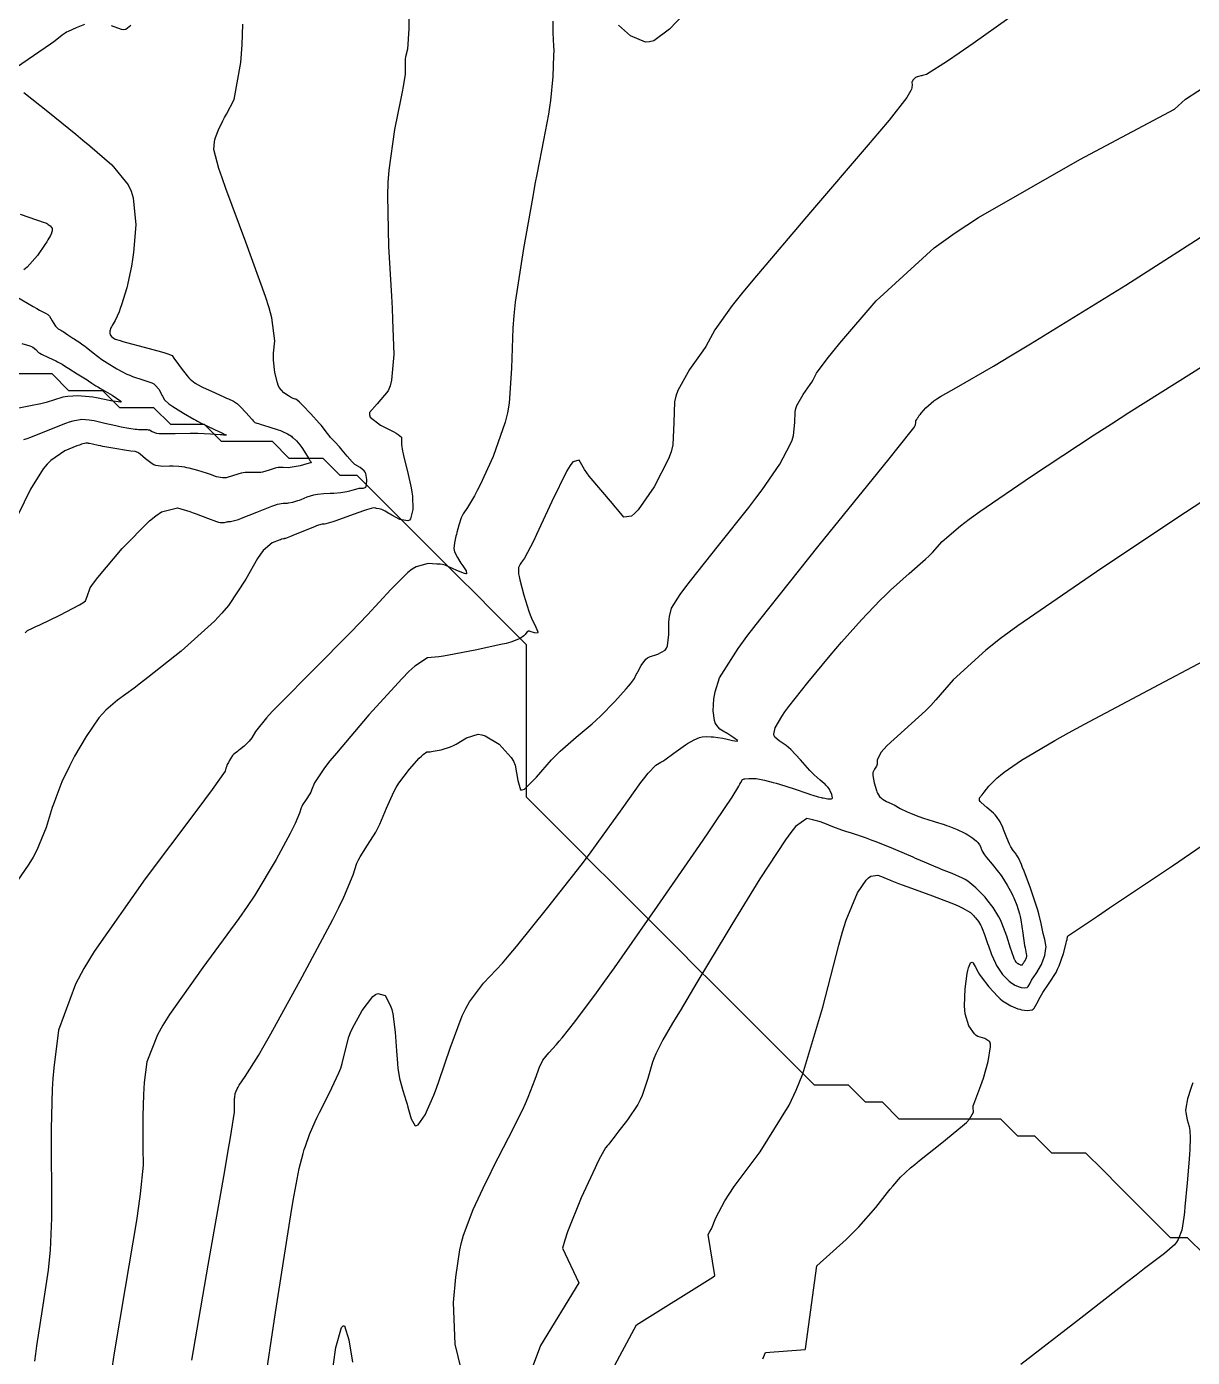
# Model space of a CAD drawing. Header units: metres. Extents: x 837117 to 838479, y 1189012 to 1191015.
# Drawn here: x 837686.6 to 837755.3, y 1190704.8 to 1190783.4 of the extents above; entities that cross this region are included whole.
import ezdxf

# ---------------------------------------------------------------- set-up
doc = ezdxf.new("R2010")
doc.units = ezdxf.units.M
doc.header["$LTSCALE"] = 0.3
for name, color, linetype in [('COTAS 10', 1, 'Continuous'), ('COTAS INT', 252, 'Continuous'), ('DRENAJE', 5, 'Continuous')]:
    doc.layers.add(name, color=color, linetype=linetype)

msp = doc.modelspace()

# ---------------------------------------------------------------- linework, layer by layer
at = {"layer": 'COTAS 10'}
for points in [[(837686.473, 1190747.605), (837686.607, 1190747.751), (837686.908, 1190747.89), (837687.093, 1190747.978), (837687.323, 1190748.087), (837688.52, 1190748.66), (837689.672, 1190749.259), (837689.872, 1190749.385), (837690.021, 1190749.494), (837690.131, 1190749.743), (837690.308, 1190750.261), (837690.5, 1190750.54), (837690.752, 1190750.877), (837692.179, 1190752.584), (837693.794, 1190754.223), (837694.167, 1190754.518), (837694.506, 1190754.743), (837695.462, 1190754.982), (837696.183, 1190754.76), (837696.374, 1190754.695), (837696.563, 1190754.628), (837697.216, 1190754.374), (837697.753, 1190754.172), (837697.869, 1190754.139), (837697.97, 1190754.116), (837698.217, 1190754.112), (837698.366, 1190754.158), (837698.406, 1190754.166), (837698.446, 1190754.172), (837698.583, 1190754.173), (837698.901, 1190754.249), (837699.054, 1190754.301), (837699.236, 1190754.368), (837700.126, 1190754.722), (837701.02, 1190755.075), (837701.204, 1190755.141), (837701.36, 1190755.192), (837701.695, 1190755.261), (837701.874, 1190755.258), (837701.933, 1190755.264), (837701.995, 1190755.272), (837702.252, 1190755.326), (837702.556, 1190755.416), (837702.647, 1190755.447), (837702.741, 1190755.481), (837703.109, 1190755.626), (837703.495, 1190755.756), (837703.601, 1190755.781), (837703.707, 1190755.801), (837704.085, 1190755.834), (837704.465, 1190755.843), (837704.573, 1190755.849), (837704.681, 1190755.856), (837705.079, 1190755.893), (837705.449, 1190755.946), (837705.54, 1190755.964), (837705.626, 1190755.982), (837705.893, 1190756.061), (837706.117, 1190756.126), (837706.175, 1190756.137), (837706.231, 1190756.145), (837706.421, 1190756.148), (837706.562, 1190756.214), (837706.587, 1190756.262), (837706.607, 1190756.323), (837706.628, 1190756.648), (837706.556, 1190757.006), (837706.516, 1190757.087), (837706.467, 1190757.16), (837706.221, 1190757.358), (837705.92, 1190757.55), (837705.837, 1190757.62), (837705.754, 1190757.697), (837705.456, 1190758.035), (837705.164, 1190758.397), (837705.085, 1190758.49), (837705.007, 1190758.579), (837704.729, 1190758.875), (837704.487, 1190759.134), (837704.43, 1190759.2), (837704.378, 1190759.264), (837704.228, 1190759.477), (837704.015, 1190759.758), (837703.924, 1190759.865), (837703.818, 1190759.986), (837703.317, 1190760.527), (837702.83, 1190761.034), (837702.734, 1190761.133), (837702.653, 1190761.214), (837702.499, 1190761.358), (837702.437, 1190761.388), (837702.413, 1190761.397), (837702.388, 1190761.406), (837702.274, 1190761.443), (837702.111, 1190761.518), (837702.054, 1190761.551), (837701.992, 1190761.59), (837701.725, 1190761.775), (837701.46, 1190762.094), (837701.399, 1190762.216), (837701.343, 1190762.353), (837701.186, 1190762.973), (837701.114, 1190763.697), (837701.112, 1190763.9), (837701.117, 1190764.103), (837701.201, 1190764.848), (837701.02, 1190766.198), (837700.859, 1190766.783), (837700.649, 1190767.461), (837699.492, 1190770.672), (837698.307, 1190773.826), (837698.081, 1190774.468), (837697.898, 1190775.009), (837697.602, 1190776.127), (837697.636, 1190776.585), (837697.661, 1190776.711), (837697.693, 1190776.837), (837697.863, 1190777.286), (837698.135, 1190777.832), (837698.232, 1190778.019), (837698.337, 1190778.221), (837698.792, 1190779.081), (837699.191, 1190781.268), (837699.261, 1190782.307), (837699.314, 1190783.535)], [(837700.537, 1190702.89), (837701.234, 1190707.489), (837701.974, 1190712.266), (837702.135, 1190713.26), (837702.277, 1190714.111), (837702.63, 1190715.996), (837702.863, 1190716.886), (837702.929, 1190717.11), (837702.995, 1190717.324), (837703.24, 1190718.012), (837703.571, 1190718.768), (837703.692, 1190719.023), (837703.825, 1190719.299), (837704.413, 1190720.464), (837704.968, 1190721.641), (837705.08, 1190721.925), (837705.174, 1190722.191), (837705.367, 1190722.999), (837705.564, 1190723.774), (837705.661, 1190724.019), (837705.777, 1190724.277), (837706.35, 1190725.318), (837706.981, 1190726.138), (837707.133, 1190726.257), (837707.275, 1190726.329), (837707.708, 1190726.2), (837708.023, 1190725.603), (837708.091, 1190725.38), (837708.151, 1190725.133), (837708.298, 1190724.034), (837708.38, 1190722.939), (837708.398, 1190722.694), (837708.415, 1190722.475), (837708.46, 1190721.896), (837708.526, 1190721.446), (837708.555, 1190721.308), (837708.589, 1190721.165), (837708.753, 1190720.601), (837708.945, 1190719.978), (837708.997, 1190719.797), (837709.048, 1190719.613), (837709.23, 1190718.919), (837709.466, 1190718.522), (837709.552, 1190718.525), (837709.647, 1190718.577), (837710.064, 1190719.171), (837710.579, 1190720.329), (837710.736, 1190720.737), (837710.898, 1190721.182), (837711.537, 1190723.101), (837712.252, 1190725.006), (837712.464, 1190725.441), (837712.68, 1190725.836), (837713.511, 1190726.929), (837714.621, 1190728.12), (837715.014, 1190728.577), (837715.445, 1190729.088), (837717.309, 1190731.392), (837719.262, 1190733.906), (837719.748, 1190734.549), (837720.211, 1190735.17), (837721.684, 1190737.22), (837722.791, 1190738.771), (837723.022, 1190739.077), (837723.221, 1190739.328), (837723.667, 1190739.79), (837723.973, 1190739.967), (837724.083, 1190740.04), (837724.204, 1190740.122), (837724.735, 1190740.505), (837725.285, 1190740.899), (837725.418, 1190740.989), (837725.544, 1190741.07), (837725.929, 1190741.292), (837726.247, 1190741.424), (837726.33, 1190741.448), (837726.411, 1190741.467), (837726.683, 1190741.492), (837726.939, 1190741.477), (837727.009, 1190741.472), (837727.08, 1190741.466), (837727.332, 1190741.44), (837727.618, 1190741.394), (837727.709, 1190741.375), (837727.805, 1190741.355), (837728.196, 1190741.26), (837728.465, 1190741.217), (837728.484, 1190741.229), (837728.48, 1190741.251), (837728.265, 1190741.419), (837727.913, 1190741.641), (837727.823, 1190741.698), (837727.736, 1190741.752), (837727.445, 1190741.931), (837727.221, 1190742.196), (837727.176, 1190742.304), (837727.137, 1190742.427), (837727.059, 1190742.999), (837727.097, 1190743.707), (837727.132, 1190743.917), (837727.178, 1190744.133), (837727.433, 1190744.961), (837728.531, 1190746.687), (837729.108, 1190747.47), (837729.804, 1190748.384), (837733.307, 1190752.784), (837736.765, 1190757.046), (837737.433, 1190757.872), (837737.976, 1190758.546), (837738.892, 1190759.701), (837738.969, 1190759.842), (837738.983, 1190759.876), (837738.993, 1190759.907), (837739.002, 1190760.001), (837739.003, 1190760.081), (837739.009, 1190760.103), (837739.016, 1190760.125), (837739.062, 1190760.205), (837739.113, 1190760.278), (837739.124, 1190760.295), (837739.134, 1190760.311), (837739.159, 1190760.359), (837739.235, 1190760.464), (837739.278, 1190760.516), (837739.329, 1190760.578), (837739.59, 1190760.885), (837740.063, 1190761.294), (837740.248, 1190761.421), (837740.455, 1190761.553), (837741.4, 1190762.08), (837743.6, 1190763.351), (837744.6, 1190763.952), (837745.769, 1190764.663), (837751.4, 1190768.13), (837757.032, 1190771.745)], [(837755.344, 1190721.057), (837755.281, 1190720.887), (837755.222, 1190720.718), (837755.035, 1190720.117), (837754.932, 1190719.566), (837754.925, 1190719.428), (837754.928, 1190719.296), (837755.017, 1190718.874), (837755.137, 1190718.479), (837755.159, 1190718.364), (837755.177, 1190718.247), (837755.202, 1190717.805), (837755.17, 1190717.12), (837755.153, 1190716.85), (837755.131, 1190716.544), (837755.019, 1190715.15), (837754.887, 1190713.733), (837754.853, 1190713.414), (837754.82, 1190713.127), (837754.71, 1190712.353), (837754.49, 1190711.798), (837754.388, 1190711.649), (837754.268, 1190711.501), (837753.684, 1190710.982), (837752.5, 1190710.088), (837752, 1190709.704), (837751.427, 1190709.261), (837748.735, 1190707.167), (837745.886, 1190704.952), (837745.212, 1190704.432)]]:
    msp.add_lwpolyline(points, dxfattribs=at)
at = {"layer": 'COTAS INT'}
for points in [[(837746.607, 1190785.395), (837742.392, 1190782.387), (837741.564, 1190781.808), (837740.883, 1190781.338), (837739.647, 1190780.556), (837739.407, 1190780.499), (837739.352, 1190780.486), (837739.303, 1190780.474), (837739.172, 1190780.441), (837739.086, 1190780.415), (837739.066, 1190780.408), (837739.048, 1190780.401), (837738.994, 1190780.373), (837738.943, 1190780.333), (837738.927, 1190780.318), (837738.909, 1190780.301), (837738.838, 1190780.226), (837738.783, 1190780.133), (837738.777, 1190780.105), (837738.774, 1190780.076), (837738.795, 1190779.963), (837738.775, 1190779.773), (837738.746, 1190779.695), (837738.707, 1190779.607), (837738.483, 1190779.2), (837737.434, 1190777.871), (837736.875, 1190777.202), (837736.2, 1190776.402), (837732.793, 1190772.427), (837729.392, 1190768.427), (837728.721, 1190767.611), (837728.168, 1190766.922), (837727.148, 1190765.489), (837726.765, 1190764.76), (837726.614, 1190764.515), (837726.442, 1190764.251), (837725.658, 1190763.141), (837724.963, 1190761.913), (837724.846, 1190761.574), (837724.764, 1190761.236), (837724.741, 1190760.021), (837724.68, 1190758.703), (837724.573, 1190758.299), (837724.426, 1190757.879), (837723.571, 1190756.225), (837722.622, 1190754.876), (837722.416, 1190754.649), (837722.236, 1190754.486), (837721.792, 1190754.425), (837721.411, 1190754.887), (837721.27, 1190755.053), (837721.114, 1190755.236), (837720.422, 1190756.038), (837719.745, 1190756.861), (837719.598, 1190757.058), (837719.468, 1190757.242), (837719.148, 1190757.794), (837718.775, 1190757.704), (837718.612, 1190757.483), (837718.423, 1190757.177), (837717.528, 1190755.364), (837716.633, 1190753.412), (837716.445, 1190753.017), (837716.284, 1190752.687), (837715.916, 1190752.022), (837715.742, 1190751.784), (837715.703, 1190751.722), (837715.668, 1190751.662), (837715.572, 1190751.46), (837715.577, 1190751.094), (837715.605, 1190750.93), (837715.644, 1190750.74), (837715.883, 1190749.828), (837716.181, 1190748.878), (837716.258, 1190748.663), (837716.333, 1190748.47), (837716.583, 1190747.948), (837716.714, 1190747.663), (837716.714, 1190747.62), (837716.698, 1190747.591), (837716.51, 1190747.617), (837716.264, 1190747.696), (837716.213, 1190747.702), (837716.168, 1190747.701), (837716.065, 1190747.638), (837715.97, 1190747.515), (837715.93, 1190747.477), (837715.884, 1190747.437), (837715.671, 1190747.275), (837715.11, 1190747.061), (837714.845, 1190746.988), (837714.533, 1190746.91), (837713.012, 1190746.576), (837711.469, 1190746.283), (837711.143, 1190746.229), (837710.861, 1190746.188), (837710.207, 1190746.142), (837709.453, 1190745.643), (837709.107, 1190745.317), (837708.702, 1190744.91), (837706.744, 1190742.761), (837704.827, 1190740.516), (837704.447, 1190740.048), (837704.132, 1190739.647), (837703.541, 1190738.754), (837703.364, 1190738.323), (837703.31, 1190738.214), (837703.254, 1190738.109), (837703.034, 1190737.764), (837702.832, 1190737.449), (837702.788, 1190737.363), (837702.749, 1190737.277), (837702.649, 1190736.967), (837702.399, 1190736.36), (837702.265, 1190736.085), (837702.102, 1190735.765), (837701.282, 1190734.224), (837700.006, 1190732.127), (837699.557, 1190731.456), (837699.066, 1190730.745), (837696.946, 1190727.851), (837694.985, 1190725.082), (837694.594, 1190724.45), (837694.269, 1190723.876), (837693.645, 1190722.29), (837693.49, 1190721.066), (837693.461, 1190720.72), (837693.438, 1190720.372), (837693.405, 1190719.089), (837693.411, 1190717.853), (837693.413, 1190717.534), (837693.414, 1190717.225), (837693.418, 1190716.193), (837693.26, 1190714.499), (837693.158, 1190713.773), (837693.032, 1190712.935), (837692.37, 1190708.981), (837691.712, 1190705.111), (837691.589, 1190704.327)], [(837709.102, 1190783.87), (837709.1, 1190783.262), (837709.021, 1190782.056), (837708.917, 1190781.677), (837708.899, 1190781.59), (837708.886, 1190781.511), (837708.878, 1190781.287), (837708.891, 1190781.075), (837708.892, 1190781.002), (837708.891, 1190780.923), (837708.877, 1190780.586), (837708.767, 1190779.854), (837708.706, 1190779.526), (837708.631, 1190779.143), (837708.252, 1190777.306), (837707.916, 1190774.913), (837707.869, 1190774.18), (837707.842, 1190773.416), (837707.91, 1190770.403), (837708.077, 1190767.471), (837708.112, 1190766.76), (837708.142, 1190766.091), (837708.211, 1190764.039), (837708.083, 1190762.514), (837707.99, 1190762.179), (837707.871, 1190761.881), (837707.233, 1190761.119), (837706.776, 1190760.613), (837706.771, 1190760.476), (837706.82, 1190760.341), (837707.435, 1190759.867), (837708.208, 1190759.476), (837708.356, 1190759.393), (837708.475, 1190759.321), (837708.667, 1190759.156), (837708.67, 1190759.033), (837708.67, 1190758.988), (837708.671, 1190758.939), (837708.672, 1190758.723), (837708.727, 1190758.328), (837708.762, 1190758.166), (837708.804, 1190757.981), (837709.029, 1190757.122), (837709.247, 1190756.165), (837709.286, 1190755.919), (837709.315, 1190755.68), (837709.344, 1190754.885), (837709.206, 1190754.344), (837709.131, 1190754.266), (837709.04, 1190754.219), (837708.577, 1190754.306), (837708.099, 1190754.555), (837707.998, 1190754.609), (837707.911, 1190754.657), (837707.71, 1190754.779), (837707.587, 1190754.851), (837707.549, 1190754.868), (837707.509, 1190754.883), (837707.35, 1190754.926), (837707.195, 1190754.954), (837707.157, 1190754.961), (837707.121, 1190754.966), (837707.011, 1190754.98), (837706.738, 1190754.916), (837706.6, 1190754.871), (837706.434, 1190754.816), (837705.608, 1190754.522), (837704.784, 1190754.223), (837704.619, 1190754.165), (837704.481, 1190754.118), (837704.211, 1190754.038), (837704.122, 1190754.03), (837704.098, 1190754.028), (837704.074, 1190754.027), (837703.988, 1190754.025), (837703.768, 1190753.961), (837703.66, 1190753.921), (837703.53, 1190753.872), (837702.89, 1190753.611), (837702.254, 1190753.348), (837702.128, 1190753.297), (837702.023, 1190753.255), (837701.824, 1190753.179), (837701.77, 1190753.168), (837701.757, 1190753.166), (837701.744, 1190753.165), (837701.707, 1190753.165), (837701.585, 1190753.13), (837701.52, 1190753.105), (837701.441, 1190753.075), (837701.041, 1190752.913), (837700.506, 1190752.462), (837700.341, 1190752.248), (837700.17, 1190751.997), (837699.493, 1190750.771), (837698.467, 1190749.224), (837698.075, 1190748.77), (837697.637, 1190748.306), (837695.668, 1190746.536), (837693.709, 1190744.972), (837693.278, 1190744.636), (837692.894, 1190744.344), (837691.909, 1190743.641), (837691.219, 1190743.054), (837691.022, 1190742.834), (837690.821, 1190742.589), (837690.073, 1190741.497), (837689.385, 1190740.321), (837689.223, 1190740.023), (837689.073, 1190739.737), (837688.632, 1190738.806), (837688.27, 1190737.875), (837688.17, 1190737.591), (837688.069, 1190737.294), (837687.705, 1190736.124), (837687.154, 1190734.782), (837686.935, 1190734.377), (837686.688, 1190733.957), (837685.559, 1190732.319)], [(837717.585, 1190783.711), (837717.592, 1190783.014), (837717.642, 1190782.234), (837717.644, 1190781.966), (837717.641, 1190781.676), (837717.588, 1190780.442), (837717.453, 1190779.026), (837717.399, 1190778.621), (837717.337, 1190778.21), (837717.053, 1190776.679), (837716.667, 1190774.745), (837716.541, 1190774.08), (837716.407, 1190773.359), (837715.856, 1190770.287), (837715.381, 1190767.113), (837715.295, 1190766.328), (837715.229, 1190765.583), (837715.153, 1190763.229), (837715.021, 1190761.16), (837714.919, 1190760.594), (837714.788, 1190760.031), (837714.08, 1190758.023), (837713.304, 1190756.352), (837713.131, 1190756.001), (837712.976, 1190755.699), (837712.565, 1190755.012), (837712.306, 1190754.626), (837712.246, 1190754.513), (837712.192, 1190754.398), (837712.042, 1190753.962), (837711.933, 1190753.528), (837711.904, 1190753.415), (837711.877, 1190753.304), (837711.786, 1190752.929), (837711.761, 1190752.577), (837711.776, 1190752.482), (837711.799, 1190752.387), (837711.962, 1190752.051), (837712.177, 1190751.729), (837712.234, 1190751.644), (837712.29, 1190751.56), (837712.482, 1190751.268), (837712.509, 1190751.099), (837712.461, 1190751.092), (837712.388, 1190751.102), (837711.925, 1190751.282), (837711.419, 1190751.515), (837711.32, 1190751.559), (837711.238, 1190751.594), (837711.088, 1190751.646), (837710.939, 1190751.651), (837710.856, 1190751.657), (837710.756, 1190751.664), (837710.247, 1190751.708), (837709.528, 1190751.504), (837709.296, 1190751.356), (837709.049, 1190751.169), (837708.036, 1190750.162), (837706.661, 1190748.666), (837706.186, 1190748.17), (837705.671, 1190747.639), (837703.467, 1190745.428), (837701.441, 1190743.385), (837701.037, 1190742.959), (837700.702, 1190742.595), (837700.055, 1190741.785), (837699.83, 1190741.403), (837699.759, 1190741.307), (837699.685, 1190741.216), (837699.387, 1190740.926), (837699.109, 1190740.704), (837699.048, 1190740.657), (837698.994, 1190740.615), (837698.854, 1190740.516), (837698.756, 1190740.433), (837698.728, 1190740.401), (837698.7, 1190740.367), (837698.594, 1190740.212), (837698.497, 1190740.045), (837698.474, 1190740.003), (837698.452, 1190739.963), (837698.39, 1190739.831), (837698.339, 1190739.699), (837698.324, 1190739.659), (837698.31, 1190739.617), (837698.259, 1190739.451), (837697.504, 1190738.369), (837697.046, 1190737.75), (837696.48, 1190736.991), (837693.539, 1190733.097), (837690.539, 1190728.807), (837689.936, 1190727.8), (837689.432, 1190726.871), (837688.435, 1190724.168), (837688.154, 1190721.94), (837688.102, 1190721.311), (837688.06, 1190720.677), (837688, 1190718.342), (837688.01, 1190716.092), (837688.013, 1190715.512), (837688.015, 1190714.95), (837688.023, 1190713.072), (837687.943, 1190711.175), (837687.89, 1190710.6), (837687.825, 1190710.005), (837687.476, 1190707.676), (837687.134, 1190705.533), (837687.072, 1190705.054), (837687.024, 1190704.626)], [(837725.337, 1190784.134), (837724.47, 1190783.234), (837723.55, 1190782.548), (837723.3, 1190782.478), (837723.052, 1190782.461), (837722.174, 1190782.833), (837721.46, 1190783.476)], [(837689.973, 1190783.514), (837689.478, 1190783.305), (837689.003, 1190783.097), (837688.905, 1190783.048), (837688.822, 1190783.002), (837688.642, 1190782.869), (837688.331, 1190782.616), (837688.165, 1190782.495), (837687.964, 1190782.351), (837686.951, 1190781.65), (837685.954, 1190780.968)], [(837692.693, 1190783.446), (837692.397, 1190783.214), (837692.281, 1190783.201), (837692.151, 1190783.209), (837691.56, 1190783.424)], [(837696.29, 1190704.69), (837697.264, 1190710.287), (837698.24, 1190715.866), (837698.426, 1190716.946), (837698.576, 1190717.823), (837698.813, 1190719.313), (837698.812, 1190719.5), (837698.812, 1190719.613), (837698.811, 1190719.836), (837698.817, 1190720.067), (837698.821, 1190720.13), (837698.826, 1190720.192), (837698.854, 1190720.413), (837698.966, 1190720.699), (837699.025, 1190720.802), (837699.096, 1190720.916), (837699.449, 1190721.416), (837700.228, 1190722.665), (837700.567, 1190723.251), (837700.958, 1190723.942), (837702.817, 1190727.307), (837704.62, 1190730.693), (837704.977, 1190731.397), (837705.272, 1190732), (837705.822, 1190733.336), (837706.041, 1190734.015), (837706.127, 1190734.205), (837706.224, 1190734.395), (837706.667, 1190735.087), (837707.151, 1190735.844), (837707.274, 1190736.075), (837707.393, 1190736.315), (837707.783, 1190737.261), (837708.208, 1190738.227), (837708.35, 1190738.48), (837708.502, 1190738.727), (837709.134, 1190739.567), (837709.718, 1190740.208), (837709.839, 1190740.33), (837709.942, 1190740.427), (837710.167, 1190740.576), (837710.362, 1190740.59), (837710.446, 1190740.602), (837710.543, 1190740.618), (837711.004, 1190740.705), (837711.567, 1190740.881), (837711.729, 1190740.952), (837711.894, 1190741.034), (837712.511, 1190741.41), (837713.193, 1190741.621), (837713.398, 1190741.598), (837713.61, 1190741.539), (837714.438, 1190741.035), (837715.137, 1190740.259), (837715.269, 1190740.03), (837715.374, 1190739.794), (837715.531, 1190738.89), (837715.688, 1190738.344), (837715.793, 1190738.334), (837715.925, 1190738.386), (837716.627, 1190739.084), (837717.521, 1190740.115), (837717.775, 1190740.377), (837718.031, 1190740.629), (837718.977, 1190741.453), (837719.912, 1190742.235), (837720.16, 1190742.461), (837720.405, 1190742.69), (837721.252, 1190743.55), (837721.928, 1190744.297), (837722.065, 1190744.455), (837722.179, 1190744.592), (837722.408, 1190744.91), (837722.52, 1190745.14), (837722.56, 1190745.22), (837722.605, 1190745.309), (837722.797, 1190745.689), (837723.082, 1190746.053), (837723.183, 1190746.131), (837723.295, 1190746.198), (837723.783, 1190746.357), (837724.221, 1190746.59), (837724.301, 1190746.704), (837724.363, 1190746.839), (837724.441, 1190747.504), (837724.441, 1190748.231), (837724.454, 1190748.405), (837724.473, 1190748.568), (837724.589, 1190749.055), (837725.109, 1190749.873), (837725.383, 1190750.243), (837725.713, 1190750.677), (837727.372, 1190752.761), (837729.157, 1190755.014), (837729.567, 1190755.553), (837729.94, 1190756.056), (837730.981, 1190757.565), (837731.605, 1190758.714), (837731.715, 1190758.988), (837731.798, 1190759.244), (837731.872, 1190760.011), (837731.883, 1190760.659), (837731.928, 1190760.839), (837731.989, 1190761.019), (837732.36, 1190761.673), (837732.778, 1190762.264), (837732.869, 1190762.405), (837732.95, 1190762.536), (837733.154, 1190762.924), (837733.774, 1190763.777), (837734.117, 1190764.2), (837734.535, 1190764.704), (837736.663, 1190767.202), (837740.096, 1190770.322), (837741.336, 1190771.218), (837742.701, 1190772.128), (837748.679, 1190775.534), (837754.263, 1190778.518), (837754.915, 1190779.109), (837757.102, 1190780.52)], [(837686.379, 1190779.503), (837687.803, 1190778.367), (837689.452, 1190777.032), (837689.87, 1190776.687), (837690.272, 1190776.352), (837691.586, 1190775.229), (837692.537, 1190774.043), (837692.71, 1190773.668), (837692.844, 1190773.273), (837693.001, 1190771.677), (837692.858, 1190770.059), (837692.803, 1190769.649), (837692.741, 1190769.256), (837692.459, 1190767.977), (837692.155, 1190766.968), (837692.078, 1190766.746), (837692.005, 1190766.549), (837691.768, 1190766.046), (837691.59, 1190765.74), (837691.554, 1190765.668), (837691.524, 1190765.602), (837691.461, 1190765.408), (837691.462, 1190765.264), (837691.471, 1190765.229), (837691.484, 1190765.197), (837691.564, 1190765.096), (837691.659, 1190765.021), (837691.683, 1190765.003), (837691.704, 1190764.988), (837691.77, 1190764.945), (837692.067, 1190764.853), (837692.234, 1190764.806), (837692.437, 1190764.749), (837693.479, 1190764.469), (837694.513, 1190764.185), (837694.712, 1190764.127), (837694.874, 1190764.077), (837695.142, 1190763.97), (837695.235, 1190763.825), (837695.285, 1190763.752), (837695.347, 1190763.664), (837695.66, 1190763.226), (837696.022, 1190762.766), (837696.115, 1190762.665), (837696.205, 1190762.574), (837696.501, 1190762.341), (837696.848, 1190762.155), (837696.969, 1190762.095), (837697.102, 1190762.031), (837697.672, 1190761.768), (837698.229, 1190761.519), (837698.353, 1190761.463), (837698.464, 1190761.412), (837698.755, 1190761.278), (837698.995, 1190761.115), (837699.073, 1190761.046), (837699.157, 1190760.967), (837699.504, 1190760.596), (837699.813, 1190760.242), (837699.873, 1190760.173), (837699.922, 1190760.118), (837700.006, 1190760.026), (837700.141, 1190759.981), (837700.222, 1190759.956), (837700.321, 1190759.925), (837700.838, 1190759.768), (837701.398, 1190759.587), (837701.525, 1190759.541), (837701.639, 1190759.497), (837701.949, 1190759.352), (837702.169, 1190759.208), (837702.226, 1190759.164), (837702.283, 1190759.118), (837702.475, 1190758.937), (837702.67, 1190758.703), (837702.728, 1190758.624), (837702.788, 1190758.538), (837703.022, 1190758.175), (837703.22, 1190757.848), (837703.259, 1190757.785), (837703.29, 1190757.734), (837703.344, 1190757.649), (837703.347, 1190757.644), (837703.347, 1190757.642), (837703.342, 1190757.641), (837703.332, 1190757.641), (837703.329, 1190757.64), (837703.228, 1190757.614), (837703.166, 1190757.598), (837703.088, 1190757.578), (837702.681, 1190757.473), (837702.221, 1190757.376), (837702.109, 1190757.361), (837702.004, 1190757.351), (837701.683, 1190757.357), (837701.387, 1190757.359), (837701.299, 1190757.346), (837701.207, 1190757.327), (837700.854, 1190757.211), (837700.476, 1190757.095), (837700.369, 1190757.077), (837700.261, 1190757.064), (837699.862, 1190757.067), (837699.447, 1190757.064), (837699.327, 1190757.047), (837699.207, 1190757.024), (837698.756, 1190756.885), (837698.322, 1190756.764), (837698.212, 1190756.752), (837698.106, 1190756.75), (837697.761, 1190756.821), (837697.398, 1190756.959), (837697.28, 1190756.999), (837697.156, 1190757.039), (837696.645, 1190757.193), (837696.134, 1190757.326), (837696.009, 1190757.353), (837695.891, 1190757.376), (837695.527, 1190757.425), (837695.189, 1190757.44), (837695.088, 1190757.441), (837694.984, 1190757.441), (837694.582, 1190757.432), (837694.17, 1190757.488), (837694.059, 1190757.529), (837693.95, 1190757.582), (837693.57, 1190757.867), (837693.25, 1190758.153), (837693.179, 1190758.207), (837693.117, 1190758.249), (837692.954, 1190758.312), (837692.703, 1190758.334), (837692.584, 1190758.35), (837692.443, 1190758.371), (837691.758, 1190758.486), (837691.054, 1190758.613), (837690.902, 1190758.641), (837690.768, 1190758.667), (837690.441, 1190758.736), (837690.254, 1190758.777), (837690.209, 1190758.785), (837690.168, 1190758.792), (837690.042, 1190758.802), (837689.79, 1190758.733), (837689.667, 1190758.689), (837689.523, 1190758.634), (837688.812, 1190758.345), (837687.978, 1190757.782), (837687.756, 1190757.553), (837687.538, 1190757.294), (837686.781, 1190756.095), (837686.034, 1190754.555)], [(837686.179, 1190772.317), (837687.132, 1190771.988), (837687.317, 1190771.924), (837687.468, 1190771.871), (837687.728, 1190771.776), (837687.784, 1190771.74), (837687.805, 1190771.724), (837687.83, 1190771.706), (837687.942, 1190771.621), (837688.04, 1190771.515), (837688.056, 1190771.484), (837688.067, 1190771.453), (837688.064, 1190771.334), (837688.026, 1190771.215), (837688.015, 1190771.184), (837688.003, 1190771.153), (837687.958, 1190771.047), (837687.811, 1190770.806), (837687.735, 1190770.69), (837687.644, 1190770.552), (837687.188, 1190769.876), (837686.582, 1190769.186), (837686.396, 1190769.039)], [(837685.942, 1190767.451), (837686.946, 1190766.857), (837687.15, 1190766.74), (837687.321, 1190766.645), (837687.668, 1190766.477), (837687.811, 1190766.389), (837687.853, 1190766.345), (837687.895, 1190766.292), (837688.058, 1190766.029), (837688.216, 1190765.762), (837688.256, 1190765.706), (837688.294, 1190765.659), (837688.42, 1190765.556), (837688.577, 1190765.471), (837688.635, 1190765.436), (837688.7, 1190765.395), (837688.988, 1190765.203), (837689.288, 1190765), (837689.361, 1190764.952), (837689.429, 1190764.907), (837689.637, 1190764.775), (837689.876, 1190764.609), (837689.963, 1190764.543), (837690.06, 1190764.468), (837690.487, 1190764.126), (837690.996, 1190763.739), (837691.144, 1190763.636), (837691.295, 1190763.535), (837691.869, 1190763.185), (837692.469, 1190762.88), (837692.636, 1190762.807), (837692.804, 1190762.74), (837693.417, 1190762.542), (837693.938, 1190762.354), (837694.047, 1190762.294), (837694.142, 1190762.23), (837694.362, 1190761.969), (837694.487, 1190761.703), (837694.523, 1190761.636), (837694.559, 1190761.572), (837694.692, 1190761.364), (837694.945, 1190761.128), (837695.057, 1190761.046), (837695.186, 1190760.957), (837695.802, 1190760.575), (837696.408, 1190760.222), (837696.531, 1190760.151), (837696.635, 1190760.093), (837696.848, 1190759.978), (837697.021, 1190759.898), (837697.1, 1190759.861), (837697.192, 1190759.818), (837697.636, 1190759.609), (837698.063, 1190759.407), (837698.145, 1190759.368), (837698.211, 1190759.337), (837698.316, 1190759.286), (837698.319, 1190759.284), (837698.32, 1190759.283), (837698.325, 1190759.28), (837698.327, 1190759.276), (837698.326, 1190759.274), (837698.32, 1190759.271), (837698.313, 1190759.269), (837698.311, 1190759.268), (837698.305, 1190759.268), (837698.304, 1190759.269), (837698.302, 1190759.27), (837698.162, 1190759.28), (837698.075, 1190759.286), (837697.967, 1190759.294), (837697.402, 1190759.335), (837696.654, 1190759.367), (837696.431, 1190759.37), (837696.201, 1190759.371), (837695.312, 1190759.349), (837694.534, 1190759.343), (837694.375, 1190759.353), (837694.239, 1190759.368), (837693.951, 1190759.462), (837693.792, 1190759.56), (837693.739, 1190759.577), (837693.681, 1190759.59), (837693.439, 1190759.597), (837693.145, 1190759.594), (837693.055, 1190759.599), (837692.96, 1190759.607), (837692.588, 1190759.659), (837692.129, 1190759.75), (837691.981, 1190759.782), (837691.823, 1190759.817), (837691.174, 1190759.971), (837690.532, 1190760.112), (837690.378, 1190760.139), (837690.235, 1190760.161), (837689.804, 1190760.199), (837689.276, 1190760.103), (837689.07, 1190760.041), (837688.84, 1190759.964), (837687.796, 1190759.557), (837686.773, 1190759.142), (837686.556, 1190759.06), (837686.367, 1190758.992)], [(837712.19, 1190704.182), (837711.842, 1190705.63), (837711.731, 1190708.079), (837711.879, 1190709.59), (837712.111, 1190711.193), (837712.213, 1190711.628), (837712.333, 1190712.057), (837712.901, 1190713.574), (837713.631, 1190715.129), (837713.852, 1190715.583), (837714.082, 1190716.047), (837714.978, 1190717.806), (837715.796, 1190719.448), (837715.976, 1190719.837), (837716.136, 1190720.198), (837716.545, 1190721.266), (837716.837, 1190722.044), (837716.923, 1190722.221), (837717.012, 1190722.383), (837717.351, 1190722.829), (837717.804, 1190723.315), (837717.964, 1190723.502), (837718.14, 1190723.711), (837718.901, 1190724.651), (837720.171, 1190726.359), (837720.667, 1190727.051), (837721.227, 1190727.838), (837723.768, 1190731.472), (837726.238, 1190735.049), (837726.752, 1190735.8), (837727.192, 1190736.447), (837728.165, 1190737.917), (837728.56, 1190738.559), (837728.635, 1190738.683), (837728.695, 1190738.785), (837728.786, 1190738.959), (837728.841, 1190738.982), (837728.877, 1190738.988), (837728.923, 1190738.994), (837729.166, 1190739.015), (837729.49, 1190739.013), (837729.587, 1190739.005), (837729.687, 1190738.993), (837730.075, 1190738.922), (837730.593, 1190738.784), (837730.774, 1190738.73), (837730.972, 1190738.669), (837731.827, 1190738.394), (837732.631, 1190738.13), (837732.797, 1190738.076), (837732.939, 1190738.03), (837733.247, 1190737.935), (837733.425, 1190737.892), (837733.485, 1190737.879), (837733.549, 1190737.865), (837733.818, 1190737.811), (837734.036, 1190737.814), (837734.069, 1190737.836), (837734.089, 1190737.868), (837734.062, 1190738.06), (837733.96, 1190738.282), (837733.935, 1190738.333), (837733.909, 1190738.379), (837733.826, 1190738.507), (837733.708, 1190738.627), (837733.661, 1190738.669), (837733.608, 1190738.714), (837733.365, 1190738.907), (837733.015, 1190739.222), (837732.895, 1190739.345), (837732.765, 1190739.482), (837732.208, 1190740.106), (837731.637, 1190740.719), (837731.497, 1190740.85), (837731.365, 1190740.964), (837730.954, 1190741.238), (837730.696, 1190741.454), (837730.66, 1190741.533), (837730.641, 1190741.62), (837730.701, 1190742.001), (837731.096, 1190742.676), (837731.289, 1190742.948), (837731.517, 1190743.257), (837732.638, 1190744.683), (837733.946, 1190746.262), (837734.293, 1190746.669), (837734.631, 1190747.062), (837735.797, 1190748.371), (837736.91, 1190749.533), (837737.215, 1190749.834), (837737.52, 1190750.125), (837738.613, 1190751.101), (837739.572, 1190751.947), (837739.793, 1190752.158), (837739.995, 1190752.357), (837740.56, 1190752.991), (837741.636, 1190753.927), (837742.159, 1190754.318), (837742.78, 1190754.765), (837745.836, 1190756.856), (837749.531, 1190759.285), (837750.554, 1190759.946), (837751.578, 1190760.602), (837755.276, 1190762.928), (837758.345, 1190764.884)], [(837686.265, 1190764.689), (837686.739, 1190764.554), (837686.836, 1190764.515), (837686.919, 1190764.475), (837687.095, 1190764.326), (837687.259, 1190764.16), (837687.334, 1190764.109), (837687.421, 1190764.056), (837687.843, 1190763.848), (837688.272, 1190763.654), (837688.365, 1190763.61), (837688.446, 1190763.57), (837688.643, 1190763.459), (837688.855, 1190763.322), (837688.946, 1190763.265), (837689.05, 1190763.201), (837689.54, 1190762.899), (837690.025, 1190762.598), (837690.125, 1190762.534), (837690.211, 1190762.479), (837690.401, 1190762.347), (837690.643, 1190762.19), (837690.762, 1190762.119), (837690.904, 1190762.035), (837691.604, 1190761.631), (837692.108, 1190761.286), (837692.125, 1190761.24), (837692.09, 1190761.215), (837691.523, 1190761.3), (837690.668, 1190761.481), (837690.451, 1190761.517), (837690.244, 1190761.545), (837689.566, 1190761.595), (837688.98, 1190761.564), (837688.829, 1190761.542), (837688.683, 1190761.514), (837688.201, 1190761.364), (837687.709, 1190761.193), (837687.557, 1190761.152), (837687.399, 1190761.114), (837686.773, 1190760.997), (837686.091, 1190760.871)], [(837755.944, 1190755.369), (837754.917, 1190754.702), (837749.972, 1190751.433), (837745.031, 1190748.024), (837744.007, 1190747.268), (837743.131, 1190746.594), (837741.211, 1190744.84), (837740.195, 1190743.645), (837739.89, 1190743.323), (837739.575, 1190743.005), (837738.35, 1190741.89), (837737.316, 1190740.955), (837737.121, 1190740.751), (837736.966, 1190740.571), (837736.736, 1190740.117), (837736.729, 1190739.851), (837736.714, 1190739.789), (837736.693, 1190739.732), (837736.572, 1190739.57), (837736.473, 1190739.366), (837736.466, 1190739.283), (837736.468, 1190739.188), (837736.548, 1190738.75), (837736.681, 1190738.313), (837736.716, 1190738.22), (837736.749, 1190738.138), (837736.864, 1190737.943), (837736.996, 1190737.829), (837737.04, 1190737.798), (837737.087, 1190737.768), (837737.288, 1190737.663), (837737.547, 1190737.537), (837737.632, 1190737.494), (837737.722, 1190737.448), (837738.094, 1190737.251), (837738.488, 1190737.052), (837738.591, 1190737.003), (837738.692, 1190736.958), (837739.038, 1190736.821), (837739.409, 1190736.695), (837739.526, 1190736.657), (837739.65, 1190736.617), (837740.149, 1190736.462), (837740.676, 1190736.291), (837740.817, 1190736.241), (837740.956, 1190736.19), (837741.44, 1190735.997), (837741.869, 1190735.799), (837741.973, 1190735.744), (837742.07, 1190735.691), (837742.368, 1190735.499), (837742.586, 1190735.321), (837742.632, 1190735.277), (837742.674, 1190735.234), (837742.774, 1190735.097), (837742.835, 1190734.965), (837742.852, 1190734.925), (837742.869, 1190734.884), (837742.928, 1190734.727), (837743.053, 1190734.508), (837743.111, 1190734.428), (837743.18, 1190734.34), (837743.512, 1190733.952), (837743.892, 1190733.494), (837743.99, 1190733.362), (837744.085, 1190733.227), (837744.404, 1190732.719), (837744.674, 1190732.218), (837744.739, 1190732.087), (837744.798, 1190731.96), (837744.975, 1190731.531), (837745.118, 1190731.032), (837745.156, 1190730.861), (837745.194, 1190730.675), (837745.323, 1190729.885), (837745.429, 1190729.16), (837745.452, 1190729.015), (837745.471, 1190728.895), (837745.517, 1190728.662), (837745.532, 1190728.582), (837745.533, 1190728.558), (837745.532, 1190728.533), (837745.515, 1190728.437), (837745.482, 1190728.34), (837745.458, 1190728.29), (837745.405, 1190728.206), (837745.354, 1190728.133), (837745.343, 1190728.115), (837745.333, 1190728.098), (837745.308, 1190728.046), (837745.287, 1190728.01), (837745.279, 1190728.004), (837745.271, 1190727.999), (837745.234, 1190727.991), (837745.189, 1190727.999), (837745.175, 1190728.002), (837745.161, 1190728.007), (837745.104, 1190728.029), (837745.041, 1190728.069), (837745.023, 1190728.084), (837745.004, 1190728.101), (837744.935, 1190728.178), (837744.868, 1190728.274), (837744.851, 1190728.303), (837744.835, 1190728.334), (837744.782, 1190728.453), (837744.69, 1190728.721), (837744.649, 1190728.846), (837744.601, 1190728.992), (837744.371, 1190729.701), (837744.081, 1190730.48), (837743.995, 1190730.67), (837743.907, 1190730.849), (837743.571, 1190731.405), (837743.201, 1190731.877), (837743.093, 1190732.003), (837742.982, 1190732.128), (837742.557, 1190732.565), (837742.073, 1190732.954), (837741.925, 1190733.049), (837741.77, 1190733.138), (837741.157, 1190733.414), (837740.529, 1190733.651), (837740.364, 1190733.716), (837740.204, 1190733.78), (837739.657, 1190734.01), (837739.138, 1190734.236), (837738.994, 1190734.299), (837738.85, 1190734.361), (837738.331, 1190734.587), (837737.827, 1190734.803), (837737.692, 1190734.86), (837737.56, 1190734.914), (837737.099, 1190735.1), (837736.667, 1190735.269), (837736.552, 1190735.313), (837736.438, 1190735.356), (837736.047, 1190735.501), (837735.688, 1190735.628), (837735.596, 1190735.659), (837735.508, 1190735.688), (837735.213, 1190735.777), (837734.879, 1190735.884), (837734.765, 1190735.924), (837734.642, 1190735.969), (837734.122, 1190736.169), (837733.632, 1190736.357), (837733.529, 1190736.395), (837733.44, 1190736.427), (837733.234, 1190736.489), (837733.065, 1190736.528), (837732.999, 1190736.545), (837732.924, 1190736.564), (837732.584, 1190736.654), (837731.918, 1190736.172), (837731.638, 1190735.831), (837731.317, 1190735.4), (837729.809, 1190733.091), (837728.158, 1190730.391), (837727.745, 1190729.713), (837727.352, 1190729.066), (837726.095, 1190726.977), (837725.098, 1190725.306), (837724.87, 1190724.921), (837724.662, 1190724.571), (837724.081, 1190723.586), (837723.675, 1190722.772), (837723.576, 1190722.528), (837723.484, 1190722.277), (837723.201, 1190721.305), (837722.869, 1190720.31), (837722.746, 1190720.044), (837722.61, 1190719.782), (837722.003, 1190718.87), (837721.425, 1190718.132), (837721.307, 1190717.979), (837721.207, 1190717.848), (837720.994, 1190717.564), (837720.891, 1190717.427), (837720.86, 1190717.389), (837720.828, 1190717.351), (837720.702, 1190717.213), (837720.401, 1190716.678), (837720.259, 1190716.39), (837720.091, 1190716.04), (837719.272, 1190714.27), (837718.46, 1190712.266), (837718.296, 1190711.769), (837718.159, 1190711.297), (837719.135, 1190709.242), (837716.864, 1190705.555), (837716.267, 1190703.924)], [(837721.119, 1190704.142), (837722.539, 1190706.778), (837727.026, 1190709.581), (837727.152, 1190709.673), (837726.76, 1190712.107), (837726.865, 1190712.271), (837726.96, 1190712.439), (837727.216, 1190713.083), (837727.732, 1190714.088), (837727.99, 1190714.484), (837728.3, 1190714.931), (837729.835, 1190716.971), (837731.535, 1190719.725), (837731.948, 1190720.622), (837732.335, 1190721.578), (837733.526, 1190725.517), (837734.463, 1190729.18), (837734.69, 1190729.963), (837734.904, 1190730.644), (837735.559, 1190732.267), (837736.088, 1190733.015), (837736.221, 1190733.145), (837736.349, 1190733.241), (837736.764, 1190733.311), (837737.085, 1190733.183), (837737.154, 1190733.155), (837737.214, 1190733.131), (837737.359, 1190733.071), (837737.448, 1190733.032), (837737.472, 1190733.022), (837737.496, 1190733.011), (837737.585, 1190732.973), (837737.984, 1190732.821), (837738.205, 1190732.74), (837738.473, 1190732.641), (837739.839, 1190732.139), (837741.227, 1190731.608), (837741.509, 1190731.489), (837741.747, 1190731.384), (837742.236, 1190731.109), (837742.429, 1190730.911), (837742.479, 1190730.854), (837742.529, 1190730.796), (837742.696, 1190730.582), (837742.849, 1190730.331), (837742.889, 1190730.249), (837742.927, 1190730.163), (837743.059, 1190729.81), (837743.199, 1190729.393), (837743.243, 1190729.267), (837743.29, 1190729.136), (837743.478, 1190728.625), (837743.702, 1190728.116), (837743.771, 1190727.986), (837743.843, 1190727.861), (837744.13, 1190727.449), (837744.428, 1190727.121), (837744.507, 1190727.048), (837744.585, 1190726.983), (837744.854, 1190726.814), (837745.097, 1190726.718), (837745.159, 1190726.698), (837745.218, 1190726.682), (837745.411, 1190726.652), (837745.568, 1190726.682), (837745.604, 1190726.705), (837745.636, 1190726.733), (837745.729, 1190726.886), (837745.836, 1190727.107), (837745.878, 1190727.179), (837745.926, 1190727.256), (837746.143, 1190727.57), (837746.369, 1190727.93), (837746.422, 1190728.037), (837746.471, 1190728.145), (837746.614, 1190728.56), (837746.685, 1190728.97), (837746.689, 1190729.076), (837746.687, 1190729.178), (837746.62, 1190729.519), (837746.52, 1190729.856), (837746.496, 1190729.956), (837746.473, 1190730.059), (837746.404, 1190730.453), (837746.271, 1190731.023), (837746.207, 1190731.236), (837746.132, 1190731.474), (837745.766, 1190732.534), (837745.39, 1190733.549), (837745.309, 1190733.759), (837745.238, 1190733.938), (837745.066, 1190734.326), (837744.953, 1190734.506), (837744.919, 1190734.554), (837744.884, 1190734.601), (837744.749, 1190734.764), (837744.606, 1190734.973), (837744.566, 1190735.049), (837744.526, 1190735.133), (837744.378, 1190735.504), (837744.226, 1190735.907), (837744.183, 1190736.011), (837744.14, 1190736.112), (837743.983, 1190736.452), (837743.765, 1190736.775), (837743.684, 1190736.865), (837743.595, 1190736.957), (837743.198, 1190737.291), (837742.854, 1190737.587), (837742.798, 1190737.654), (837742.759, 1190737.715), (837742.761, 1190737.879), (837742.915, 1190738.057), (837742.972, 1190738.127), (837743.035, 1190738.205), (837743.315, 1190738.561), (837743.804, 1190739.047), (837744, 1190739.208), (837744.221, 1190739.38), (837745.234, 1190740.095), (837747.202, 1190741.257), (837748.024, 1190741.712), (837748.966, 1190742.224), (837753.372, 1190744.551), (837757.974, 1190747.005)], [(837729.992, 1190704.756), (837730.147, 1190705.128), (837732.489, 1190705.306), (837732.497, 1190705.353), (837733.161, 1190710.253), (837734.895, 1190711.811), (837735.292, 1190712.194), (837735.652, 1190712.556), (837736.65, 1190713.691), (837737.336, 1190714.573), (837737.499, 1190714.775), (837737.65, 1190714.96), (837738.097, 1190715.476), (837738.698, 1190716.03), (837738.946, 1190716.238), (837739.229, 1190716.47), (837740.544, 1190717.506), (837741.769, 1190718.507), (837741.995, 1190718.718), (837742.172, 1190718.899), (837742.404, 1190719.312), (837742.382, 1190719.594), (837742.398, 1190719.693), (837742.425, 1190719.8), (837742.602, 1190720.262), (837742.852, 1190720.892), (837742.925, 1190721.104), (837742.999, 1190721.334), (837743.277, 1190722.303), (837743.422, 1190723.168), (837743.412, 1190723.332), (837743.38, 1190723.464), (837743.082, 1190723.667), (837742.669, 1190723.777), (837742.564, 1190723.85), (837742.464, 1190723.941), (837742.136, 1190724.423), (837741.92, 1190725.122), (837741.89, 1190725.35), (837741.873, 1190725.593), (837741.919, 1190726.595), (837742.046, 1190727.5), (837742.08, 1190727.682), (837742.113, 1190727.834), (837742.229, 1190728.134), (837742.339, 1190728.166), (837742.369, 1190728.149), (837742.399, 1190728.12), (837742.503, 1190727.923), (837742.691, 1190727.574), (837742.773, 1190727.449), (837742.869, 1190727.313), (837743.325, 1190726.721), (837743.851, 1190726.141), (837743.991, 1190726.012), (837744.129, 1190725.897), (837744.604, 1190725.599), (837745.034, 1190725.428), (837745.143, 1190725.394), (837745.248, 1190725.366), (837745.589, 1190725.313), (837745.865, 1190725.366), (837745.928, 1190725.406), (837745.986, 1190725.456), (837746.149, 1190725.725), (837746.338, 1190726.117), (837746.413, 1190726.244), (837746.497, 1190726.379), (837746.881, 1190726.933), (837747.28, 1190727.571), (837747.374, 1190727.758), (837747.46, 1190727.95), (837747.712, 1190728.683), (837747.876, 1190729.3), (837747.906, 1190729.42), (837747.93, 1190729.518), (837747.965, 1190729.683), (837747.986, 1190729.718), (837748.002, 1190729.732), (837748.022, 1190729.748), (837748.13, 1190729.825), (837749.137, 1190730.499), (837749.723, 1190730.892), (837750.443, 1190731.375), (837754.152, 1190733.865), (837757.968, 1190736.474)], [(837704.516, 1190703.469), (837704.794, 1190705.437), (837705.136, 1190706.619), (837705.222, 1190706.718), (837705.304, 1190706.717), (837705.568, 1190705.888), (837705.77, 1190704.572)]]:
    msp.add_lwpolyline(points, dxfattribs=at)
at = {"layer": 'DRENAJE'}
msp.add_polyline3d([(837756.029, 1190710.913, 0), (837755.029, 1190711.912, 0), (837754.03, 1190711.912, 0), (837753.03, 1190712.912, 0), (837752.03, 1190713.912, 0), (837751.031, 1190714.911, 0), (837750.031, 1190715.911, 0), (837749.031, 1190716.911, 0), (837748.032, 1190716.911, 0), (837747.032, 1190716.911, 0), (837746.032, 1190717.91, 0), (837745.033, 1190717.91, 0), (837744.033, 1190718.91, 0), (837743.033, 1190718.91, 0), (837742.034, 1190718.91, 0), (837741.034, 1190718.91, 0), (837740.034, 1190718.91, 0), (837739.035, 1190718.91, 0), (837738.035, 1190718.91, 0), (837737.035, 1190719.91, 0), (837736.036, 1190719.91, 0), (837735.036, 1190720.909, 0), (837734.036, 1190720.909, 0), (837733.037, 1190720.909, 0), (837732.037, 1190721.909, 0), (837731.037, 1190722.909, 0), (837730.038, 1190723.908, 0), (837729.038, 1190724.908, 0), (837728.038, 1190725.908, 0), (837727.039, 1190726.907, 0), (837726.039, 1190727.907, 0), (837725.039, 1190728.907, 0), (837724.04, 1190729.906, 0), (837723.04, 1190730.906, 0), (837722.04, 1190731.906, 0), (837721.041, 1190732.905, 0), (837720.041, 1190733.905, 0), (837719.041, 1190734.905, 0), (837718.042, 1190735.904, 0), (837717.042, 1190736.904, 0), (837716.042, 1190737.904, 0), (837716.042, 1190738.903, 0), (837716.042, 1190739.903, 0), (837716.042, 1190740.903, 0), (837716.042, 1190741.902, 0), (837716.042, 1190742.902, 0), (837716.042, 1190743.902, 0), (837716.042, 1190744.901, 0), (837716.042, 1190745.901, 0), (837716.042, 1190746.901, 0), (837715.043, 1190747.9, 0), (837714.043, 1190748.9, 0), (837713.043, 1190749.9, 0), (837712.044, 1190750.899, 0), (837711.044, 1190751.899, 0), (837710.045, 1190752.899, 0), (837709.045, 1190753.898, 0), (837708.045, 1190754.898, 0), (837707.046, 1190755.898, 0), (837706.046, 1190756.897, 0), (837705.046, 1190756.897, 0), (837704.047, 1190757.897, 0), (837703.047, 1190757.897, 0), (837702.047, 1190757.897, 0), (837701.048, 1190758.897, 0), (837700.048, 1190758.897, 0), (837699.048, 1190758.897, 0), (837698.049, 1190758.897, 0), (837697.049, 1190759.896, 0), (837696.049, 1190759.896, 0), (837695.05, 1190759.896, 0), (837694.05, 1190760.896, 0), (837693.05, 1190760.896, 0), (837692.051, 1190760.896, 0), (837691.051, 1190761.896, 0), (837690.051, 1190761.896, 0), (837689.052, 1190761.896, 0), (837688.052, 1190762.895, 0), (837687.052, 1190762.895, 0), (837686.053, 1190762.895, 0)], dxfattribs=at)

doc.saveas('drawing.dxf')
